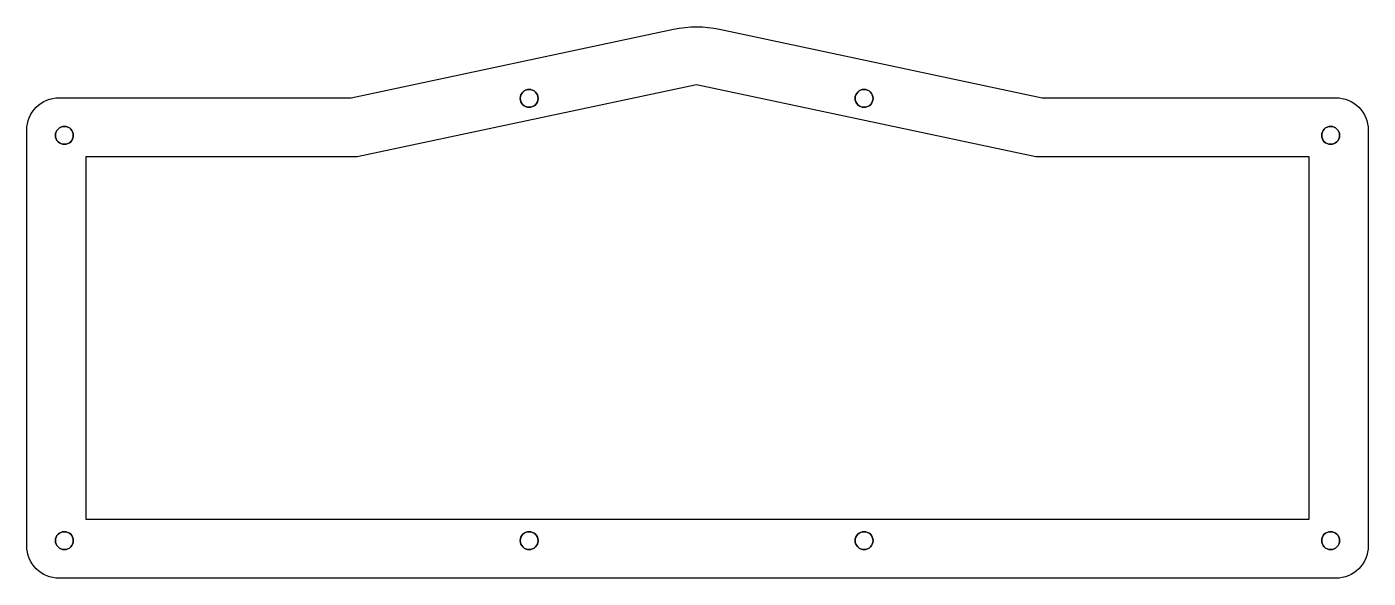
# Model space of a CAD drawing. Header units: millimetres. Extents: x 524 to 900, y -643 to -489.
import ezdxf

# ---------------------------------------------------------------- set-up
doc = ezdxf.new("R2010")
doc.units = ezdxf.units.MM
doc.layers.get('0').update_dxf_attribs({"linetype": 'CONTINUOUS'})

msp = doc.modelspace()

# ---------------------------------------------------------------- linework, layer by layer
for points in [[(890.64, -642.96), (533.4, -642.96, -0.414214), (524.4, -633.96), (524.4, -517.62, -0.414214), (533.4, -508.62), (615.09, -508.62), (705.32, -489.44, -0.105104), (718.21, -489.44), (808.44, -508.62), (890.64, -508.62, -0.414214), (899.64, -517.62), (899.64, -633.96, -0.414214)], [(533.4, -642.96, -0.414214), (524.4, -633.96), (524.4, -517.62, -0.414214), (533.4, -508.62), (615.09, -508.62), (705.32, -489.44, -0.105104), (718.21, -489.44), (808.44, -508.62), (890.64, -508.62, -0.414214), (899.64, -517.62), (899.64, -633.96, -0.414214), (890.64, -642.96)]]:
    msp.add_lwpolyline(points, format="xyb", close=True)
for points in [[(540.9, -626.46), (883.14, -626.46), (883.14, -525.12), (806.71, -525.12), (711.77, -504.94), (616.83, -525.12), (540.9, -525.12)], [(883.14, -626.46), (883.14, -525.12), (806.71, -525.12), (711.77, -504.94), (616.83, -525.12), (540.9, -525.12), (540.9, -626.46)]]:
    msp.add_lwpolyline(points, close=True)
at = {"extrusion": (0, 0, -1)}
for centre in [(-664.92, -508.77), (-758.62, -508.77), (-534.9, -519.12), (-889.14, -519.12), (-534.9, -632.46), (-664.92, -632.46), (-758.62, -632.46), (-889.14, -632.46)]:
    msp.add_circle(centre, 2.5, dxfattribs=at)
for centre in [(664.92, -508.77), (758.62, -508.77), (534.9, -519.12), (889.14, -519.12), (534.9, -632.46), (664.92, -632.46), (758.62, -632.46), (889.14, -632.46)]:
    msp.add_circle(centre, 2.5)

doc.saveas('drawing.dxf')
